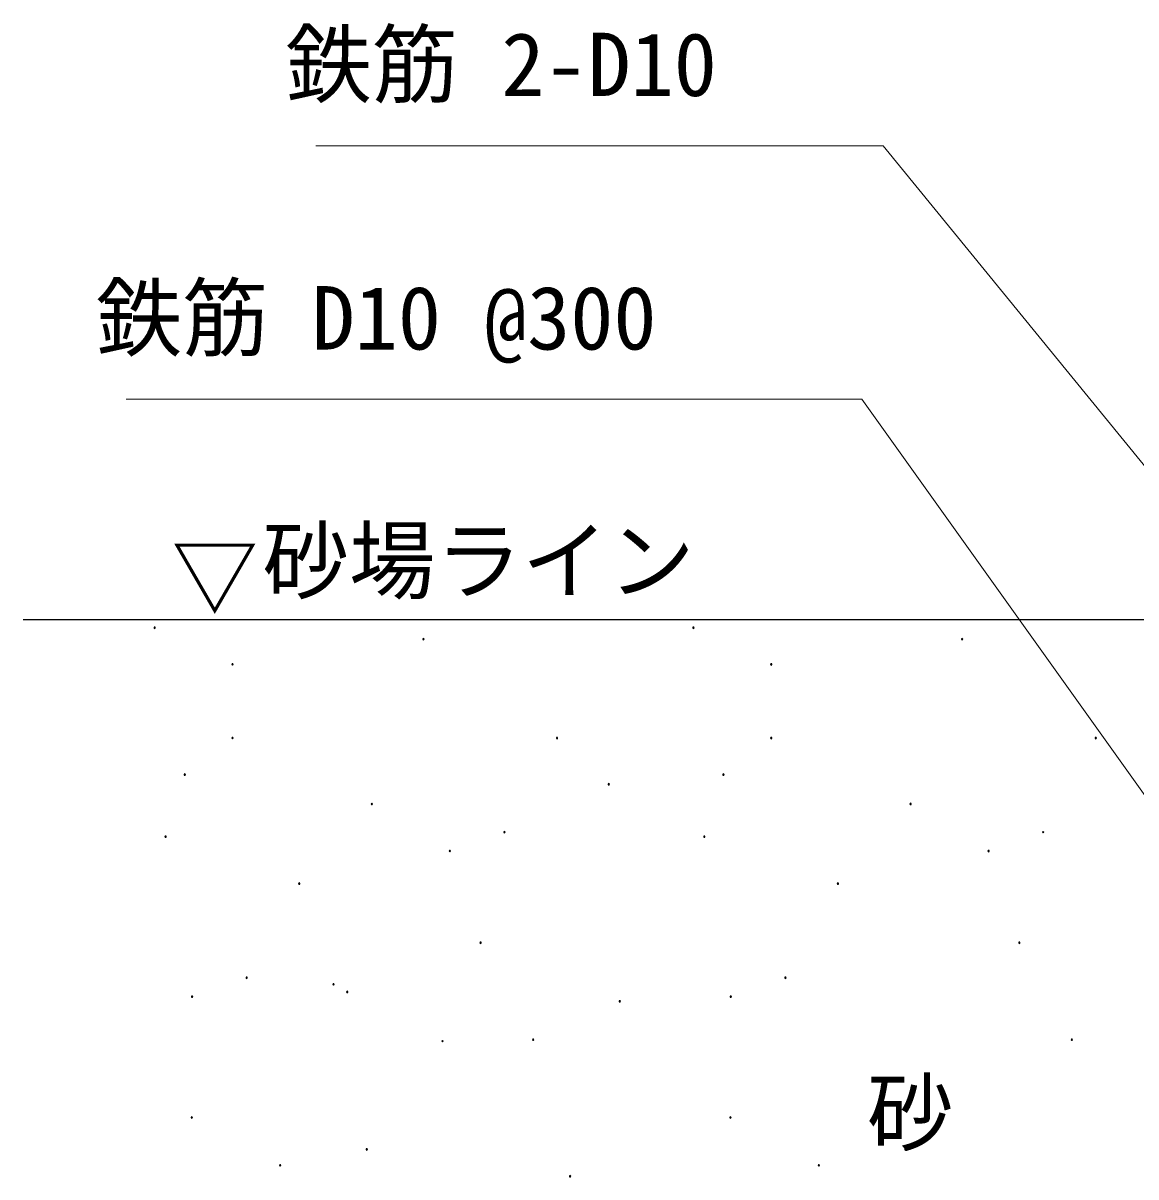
# Model space of a CAD drawing. Units: millimetres at full size, sheet at 1:10; details may follow other scales. Extents: x 150 to 4050, y 150 to 2820.
# Drawn here: x 2231.9 to 2553.9, y 1855.3 to 2189.1 of the extents above; entities that cross this region are included whole.
import ezdxf
from ezdxf.enums import TextEntityAlignment as Align

# ---------------------------------------------------------------- set-up
doc = ezdxf.new("R2010")
doc.units = ezdxf.units.MM
doc.header["$LTSCALE"] = 10
for name, color, linetype, lineweight in [('D-STR-HTXT\u3000旗上げ', 7, 'Continuous', 13), ('D-STR-TXT\u3000文字列', 7, 'Continuous', 13), ('D-STR\u3000構造物外形線', 1, 'Continuous', 25)]:
    doc.layers.add(name, color=color, linetype=linetype, lineweight=lineweight)
doc.styles.add('ＭＳ ゴシック', font='')
doc.styles.get('ＭＳ ゴシック').set_extended_font_data('MS Gothic')

msp = doc.modelspace()

# ---------------------------------------------------------------- linework, layer by layer
at = {"layer": 'D-STR-HTXT\u3000旗上げ'}
for points in [[(2604.97, 2001.56), (2480.76, 2153.6), (2476.76, 2153.6), (2316.68, 2153.6), (2396.72, 2153.6)], [(2614.95, 1883.94), (2474.62, 2080.28), (2470.62, 2080.28), (2261.79, 2080.28), (2366.21, 2080.28)]]:
    msp.add_lwpolyline(points, dxfattribs=at)
at = {"layer": 'D-STR\u3000構造物外形線'}
msp.add_line((2231.95, 2016.56), (2564.95, 2016.56), dxfattribs=at)
for centre, start, end in [((2270.02, 2014.17), 0, 180), ((2270.02, 2014.17), 180, 0), ((2425.88, 2014.17), 0, 180), ((2425.88, 2014.17), 180, 0), ((2347.77, 2010.87), 0, 180), ((2347.77, 2010.87), 180, 0), ((2503.63, 2010.87), 0, 180), ((2503.63, 2010.87), 180, 0), ((2292.54, 2003.58), 0, 180), ((2292.54, 2003.58), 180, 0), ((2448.4, 2003.58), 0, 180), ((2448.4, 2003.58), 180, 0), ((2292.54, 1982.28), 0, 180), ((2386.43, 1982.28), 0, 180), ((2448.4, 1982.28), 0, 180), ((2542.29, 1982.28), 0, 180), ((2292.54, 1982.28), 180, 0), ((2386.43, 1982.28), 180, 0), ((2448.4, 1982.28), 180, 0), ((2542.29, 1982.28), 180, 0), ((2278.72, 1971.69), 0, 180), ((2278.72, 1971.69), 180, 0), ((2401.38, 1968.91), 0, 180), ((2434.58, 1971.69), 0, 180), ((2434.58, 1971.69), 180, 0), ((2401.38, 1968.91), 180, 0), ((2332.86, 1963.23), 0, 180), ((2332.86, 1963.23), 180, 0), ((2488.72, 1963.23), 0, 180), ((2488.72, 1963.23), 180, 0), ((2273.19, 1953.75), 0, 180), ((2273.19, 1953.75), 180, 0), ((2371.22, 1955.06), 0, 180), ((2371.22, 1955.06), 180, 0), ((2429.05, 1953.75), 0, 180), ((2429.05, 1953.75), 180, 0), ((2527.08, 1955.06), 0, 180), ((2527.08, 1955.06), 180, 0), ((2355.42, 1949.59), 0, 180), ((2355.42, 1949.59), 180, 0), ((2511.28, 1949.59), 0, 180), ((2511.28, 1949.59), 180, 0), ((2311.85, 1940.16), 0, 180), ((2311.85, 1940.16), 180, 0), ((2467.71, 1940.16), 0, 180), ((2467.71, 1940.16), 180, 0), ((2364.33, 1923.08), 0, 180), ((2364.33, 1923.08), 180, 0), ((2520.19, 1923.08), 0, 180), ((2520.19, 1923.08), 180, 0), ((2296.64, 1912.94), 0, 180), ((2296.64, 1912.94), 180, 0), ((2452.5, 1912.94), 0, 180), ((2452.5, 1912.94), 180, 0), ((2321.77, 1911.03), 0, 180), ((2321.77, 1911.03), 180, 0), ((2325.74, 1908.84), 0, 180), ((2280.83, 1907.47), 0, 180), ((2280.83, 1907.47), 180, 0), ((2325.74, 1908.84), 180, 0), ((2404.57, 1906.12), 0, 180), ((2404.57, 1906.12), 180, 0), ((2436.69, 1907.47), 0, 180), ((2436.69, 1907.47), 180, 0), ((2353.31, 1894.6), 0, 180), ((2353.31, 1894.6), 180, 0), ((2379.52, 1895.03), 0, 180), ((2379.52, 1895.03), 180, 0), ((2535.38, 1895.03), 0, 180), ((2535.38, 1895.03), 180, 0), ((2280.75, 1872.51), 0, 180), ((2280.75, 1872.51), 180, 0), ((2436.61, 1872.51), 0, 180), ((2436.61, 1872.51), 180, 0), ((2331.38, 1863.3), 0, 180), ((2331.38, 1863.3), 180, 0), ((2487.24, 1863.3), 0, 180), ((2487.24, 1863.3), 180, 0), ((2306.33, 1858.65), 0, 180), ((2306.33, 1858.65), 180, 0), ((2390.21, 1855.52), 0, 180), ((2462.19, 1858.65), 0, 180), ((2462.19, 1858.65), 180, 0), ((2390.21, 1855.52), 180, 0)]:
    msp.add_arc(centre, 0.188, start, end, dxfattribs=at)

# ---------------------------------------------------------------- texts
at = {"layer": 'D-STR-HTXT\u3000旗上げ', "style": 'ＭＳ ゴシック'}
for s, p in [('鉄筋 2-D10', (2307.86, 2162.47)), ('鉄筋 D10 @300', (2252.98, 2089.15))]:
    msp.add_text(s, height=18.33, dxfattribs=at).set_placement(p, align=Align.BOTTOM_LEFT)
for s, p in [('砂場ライン', (2301.24, 2042.75)), ('▽', (2274.92, 2038.15))]:
    msp.add_text(s, height=18.33, dxfattribs=at).set_placement(p, align=Align.TOP_LEFT)
at = {"layer": 'D-STR-TXT\u3000文字列', "style": 'ＭＳ ゴシック'}
msp.add_text('砂', height=18.33, dxfattribs=at).set_placement((2476.12, 1883.14), align=Align.TOP_LEFT)

doc.saveas('drawing.dxf')
